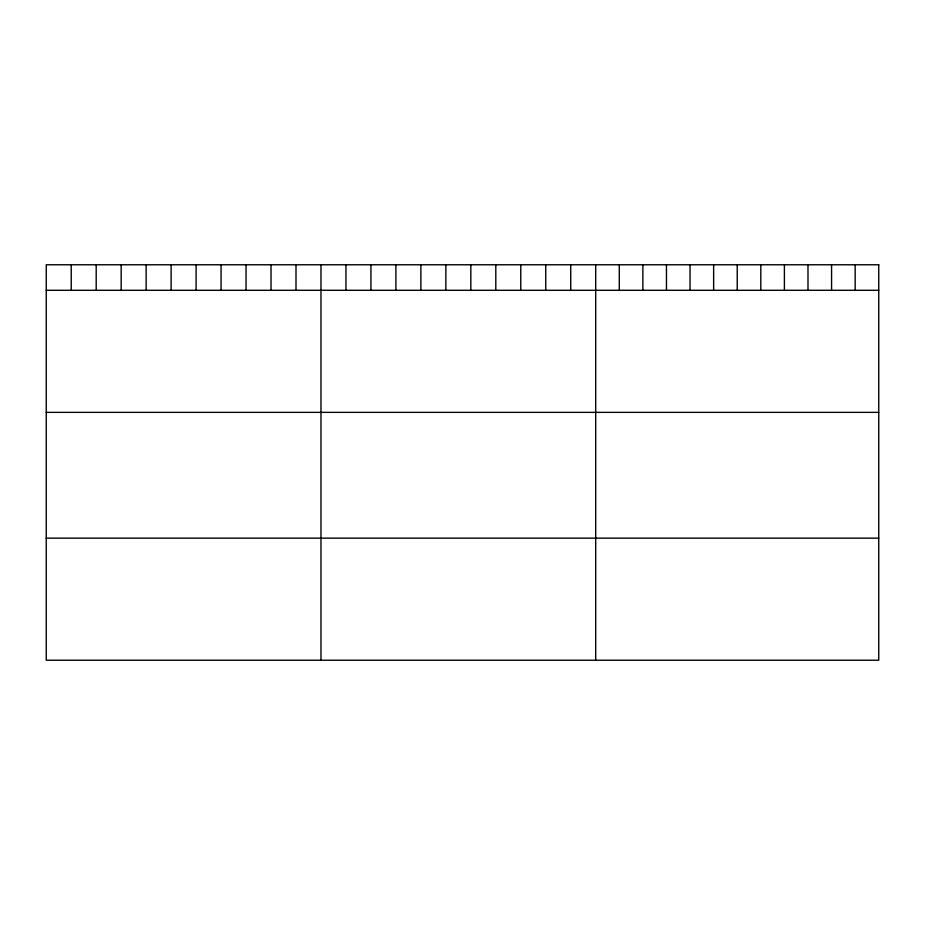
<?xml version="1.0" encoding="UTF-8"?>
<svg xmlns="http://www.w3.org/2000/svg" width="925" height="925" viewBox="0 0 925 925"><rect width="100%" height="100%" fill="white"/><g stroke="black" fill="none" stroke-linecap="round" stroke-linejoin="round"><path stroke-width="1.39" d="M46.25 290.288L878.75 290.288M46.25 412.365L878.75 412.365M46.25 538.153L878.75 538.153M855.163 264.77L855.163 290.288M831.575 264.77L831.575 290.288M807.987 264.77L807.987 290.288M784.4 264.77L784.4 290.288M760.812 264.77L760.812 290.288M737.225 264.77L737.225 290.288M713.638 264.77L713.638 290.288M690.05 264.77L690.05 290.288M666.462 264.77L666.462 290.288M642.875 264.77L642.875 290.288M619.288 264.77L619.288 290.288M595.7 264.77L595.7 660.23M570.725 264.77L570.725 290.288M545.75 264.77L545.75 290.288M520.775 264.77L520.775 290.288M495.8 264.77L495.8 290.288M470.825 264.77L470.825 290.288M445.85 264.77L445.85 290.288M420.875 264.77L420.875 290.288M395.9 264.77L395.9 290.288M370.925 264.77L370.925 290.288M345.95 264.77L345.95 290.288M320.975 264.77L320.975 660.23M296 264.77L296 290.288M271.025 264.77L271.025 290.288M246.05 264.77L246.05 290.288M221.075 264.77L221.075 290.288M196.1 264.77L196.1 290.288M171.125 264.77L171.125 290.288M146.15 264.77L146.15 290.288M121.175 264.77L121.175 290.288M96.2 264.77L96.2 290.288M71.225 264.77L71.225 290.288M878.75 264.77L46.25 264.77L46.25 660.23L878.75 660.23L878.75 264.77"/></g></svg>
